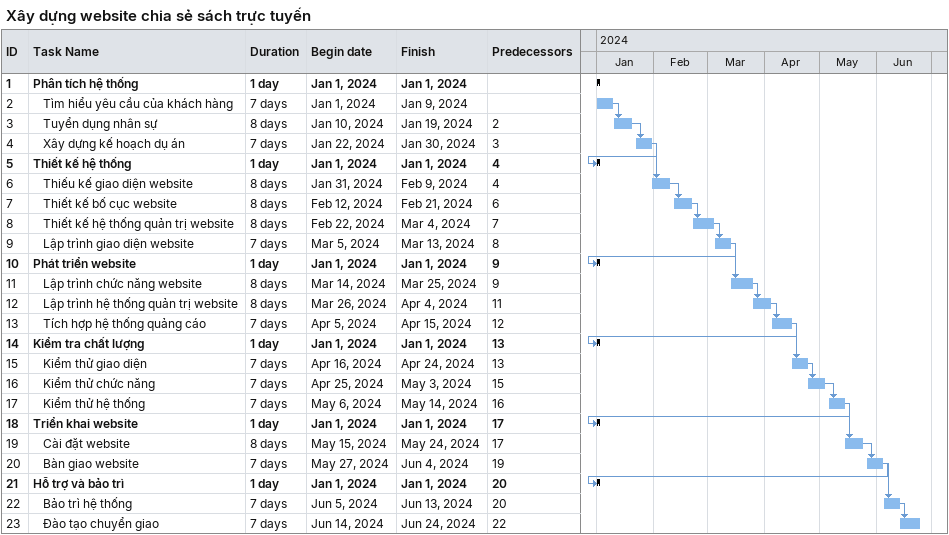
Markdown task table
Xây dựng website chia sẻ sách trực tuyến

| ID | Level | Task | Duration | Start | Finish | Predecessors |
|---|---|---|---|---|---|---|
| 1 | 1 | **Phân tích hệ thống** | 1d | 2024-01-01 | 2024-01-01 |  |
| 2 | 2 | Tìm hiểu yêu cầu của khách hàng | 7d | 2024-01-01 | 2024-01-09 |  |
| 3 | 2 | Tuyển dụng nhân sự | 8d | 2024-01-10 | 2024-01-19 | 2 |
| 4 | 2 | Xây dựng kế hoạch dụ án | 7d | 2024-01-22 | 2024-01-30 | 3 |
| 5 | 1 | **Thiết kế hệ thống** | 1d | 2024-01-01 | 2024-01-01 | 4 |
| 6 | 2 | Thiếu kế giao diện website | 8d | 2024-01-31 | 2024-02-09 | 4 |
| 7 | 2 | Thiết kế bố cục website | 8d | 2024-02-12 | 2024-02-21 | 6 |
| 8 | 2 | Thiết kế hệ thống quản trị website | 8d | 2024-02-22 | 2024-03-04 | 7 |
| 9 | 2 | Lập trình giao diện website | 7d | 2024-03-05 | 2024-03-13 | 8 |
| 10 | 1 | **Phát triển website** | 1d | 2024-01-01 | 2024-01-01 | 9 |
| 11 | 2 | Lập trình chức năng website | 8d | 2024-03-14 | 2024-03-25 | 9 |
| 12 | 2 | Lập trình hệ thống quản trị website | 8d | 2024-03-26 | 2024-04-04 | 11 |
| 13 | 2 | Tích hợp hệ thống quảng cáo | 7d | 2024-04-05 | 2024-04-15 | 12 |
| 14 | 1 | **Kiểm tra chất lượng** | 1d | 2024-01-01 | 2024-01-01 | 13 |
| 15 | 2 | Kiểm thử giao diện | 7d | 2024-04-16 | 2024-04-24 | 13 |
| 16 | 2 | Kiểm thử chức năng | 7d | 2024-04-25 | 2024-05-03 | 15 |
| 17 | 2 | Kiểm thử hệ thống | 7d | 2024-05-06 | 2024-05-14 | 16 |
| 18 | 1 | **Triển khai website** | 1d | 2024-01-01 | 2024-01-01 | 17 |
| 19 | 2 | Cài đặt website | 8d | 2024-05-15 | 2024-05-24 | 17 |
| 20 | 2 | Bàn giao website | 7d | 2024-05-27 | 2024-06-04 | 19 |
| 21 | 1 | **Hỗ trợ và bảo trì** | 1d | 2024-01-01 | 2024-01-01 | 20 |
| 22 | 2 | Bảo trì hệ thống | 7d | 2024-06-05 | 2024-06-13 | 20 |
| 23 | 2 | Đào tạo chuyển giao | 7d | 2024-06-14 | 2024-06-24 | 22 |
